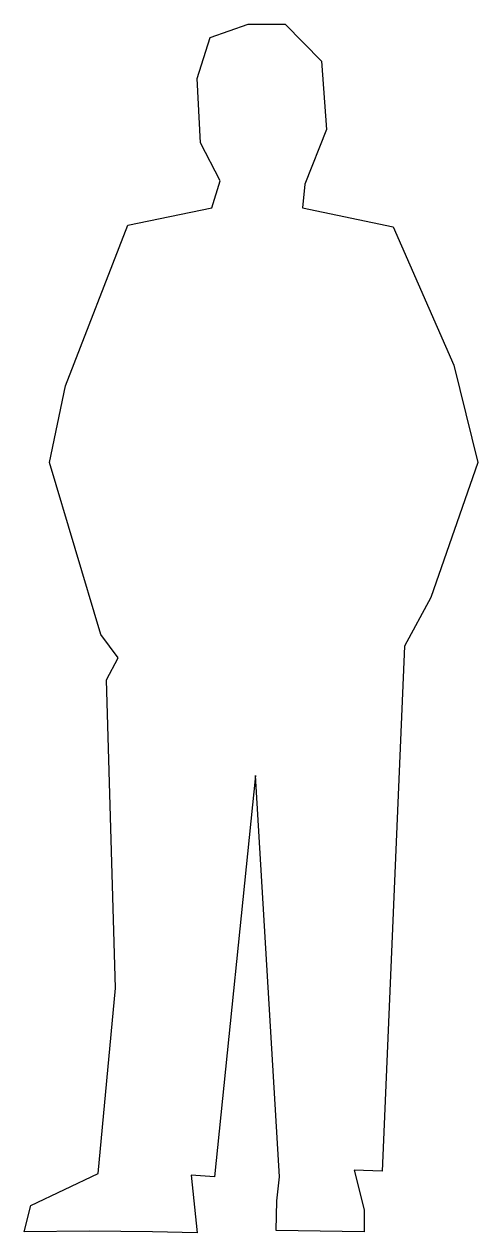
# Model space of a CAD drawing. Extents: x -11038 to -10378, y -4463 to -2706.
import ezdxf

# ---------------------------------------------------------------- set-up
doc = ezdxf.new("R2010")
doc.units = 0
doc.layers.get('0').update_dxf_attribs({"linetype": 'CONTINUOUS'})

msp = doc.modelspace()

# ---------------------------------------------------------------- linework, layer by layer
at = {"color": 0}
for points in [[(-10605.9, -2760), (-10598.7, -2859.4), (-10629.8, -2938.5), (-10633.4, -2973.2), (-10501.7, -3000.7), (-10413.1, -3201.9), (-10378.4, -3343.2), (-10446.6, -3539.6), (-10484.9, -3610.3), (-10517.3, -4373.1), (-10558, -4371.9), (-10543.6, -4429.4), (-10543.6, -4461.7), (-10671.7, -4459.4), (-10670.6, -4416.2), (-10667, -4381.5), (-10701.7, -3798.3), (-10761.6, -4381.5), (-10795.1, -4379.1), (-10786.7, -4462.9), (-10851.4, -4461.7), (-10943.6, -4460.5), (-11038.2, -4461.7), (-11028.6, -4423.4), (-10930.4, -4376.7), (-10905.3, -4107.3), (-10918.4, -3659.4), (-10901.7, -3627.1), (-10926.8, -3593.5), (-11001.1, -3343.2), (-10978.3, -3231.9), (-10887.3, -2998.4), (-10765.2, -2973.2), (-10753.2, -2933.7), (-10781.9, -2878.6), (-10786.7, -2785.2), (-10767.6, -2725.3), (-10712.5, -2706.2), (-10658.6, -2706.2), (-10605.9, -2760)], [(-10605.9, -2760), (-10598.7, -2859.4), (-10629.8, -2938.5), (-10633.4, -2973.2), (-10501.7, -3000.7), (-10413.1, -3201.9), (-10378.4, -3343.2), (-10446.6, -3539.6), (-10484.9, -3610.3), (-10517.3, -4373.1), (-10558, -4371.9), (-10543.6, -4429.4), (-10543.6, -4461.7), (-10671.7, -4459.4), (-10670.6, -4416.2), (-10667, -4381.5), (-10701.7, -3798.3), (-10761.6, -4381.5), (-10795.1, -4379.1), (-10786.7, -4462.9), (-10851.4, -4461.7), (-10943.6, -4460.5), (-11038.2, -4461.7), (-11028.6, -4423.4), (-10930.4, -4376.7), (-10905.3, -4107.3), (-10918.4, -3659.4), (-10901.7, -3627.1), (-10926.8, -3593.5), (-11001.1, -3343.2), (-10978.3, -3231.9), (-10887.3, -2998.4), (-10765.2, -2973.2), (-10753.2, -2933.7), (-10781.9, -2878.6), (-10786.7, -2785.2), (-10767.6, -2725.3), (-10712.5, -2706.2), (-10658.6, -2706.2), (-10605.9, -2760), (-10605.9, -2760)]]:
    msp.add_lwpolyline(points, dxfattribs=at)

doc.saveas('drawing.dxf')
